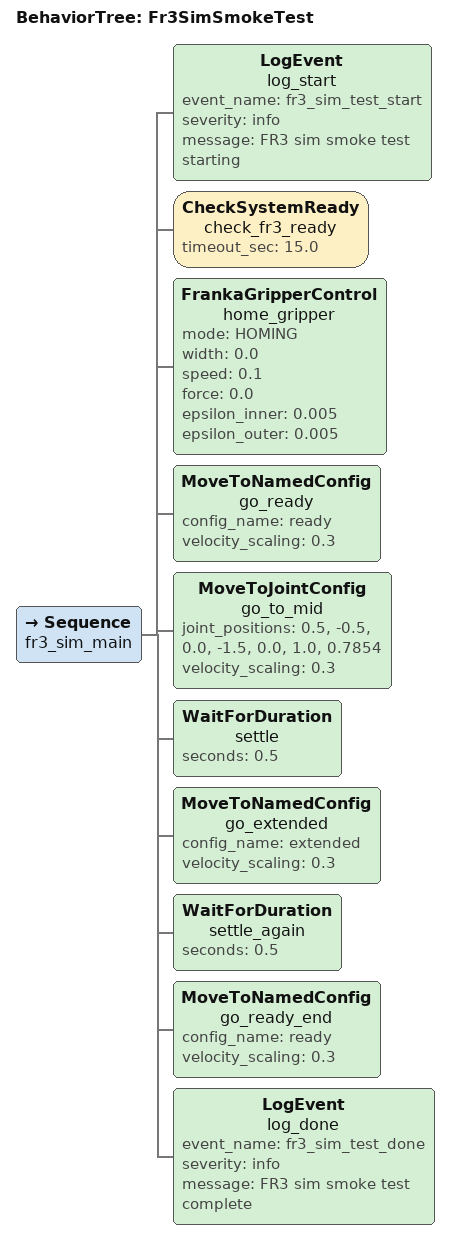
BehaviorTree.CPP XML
<root BTCPP_format="4" main_tree_to_execute="Fr3SimSmokeTest">

  <BehaviorTree ID="Fr3SimSmokeTest">
    <Sequence name="fr3_sim_main">
      <LogEvent name="log_start"
                event_name="fr3_sim_test_start"
                severity="info"
                message="FR3 sim smoke test starting"/>

      <CheckSystemReady name="check_fr3_ready"
                        timeout_sec="15.0"/>

      <FrankaGripperControl name="home_gripper"
                            mode="HOMING"
                            width="0.0"
                            speed="0.1"
                            force="0.0"
                            epsilon_inner="0.005"
                            epsilon_outer="0.005"/>

      <MoveToNamedConfig name="go_ready"
                         config_name="ready"
                         velocity_scaling="0.3"/>

      <MoveToJointConfig name="go_to_mid"
                         joint_positions="0.5, -0.5, 0.0, -1.5, 0.0, 1.0, 0.7854"
                         velocity_scaling="0.3"/>

      <WaitForDuration name="settle" seconds="0.5"/>

      <MoveToNamedConfig name="go_extended"
                         config_name="extended"
                         velocity_scaling="0.3"/>

      <WaitForDuration name="settle_again" seconds="0.5"/>

      <MoveToNamedConfig name="go_ready_end"
                         config_name="ready"
                         velocity_scaling="0.3"/>

      <LogEvent name="log_done"
                event_name="fr3_sim_test_done"
                severity="info"
                message="FR3 sim smoke test complete"/>
    </Sequence>
  </BehaviorTree>

</root>
